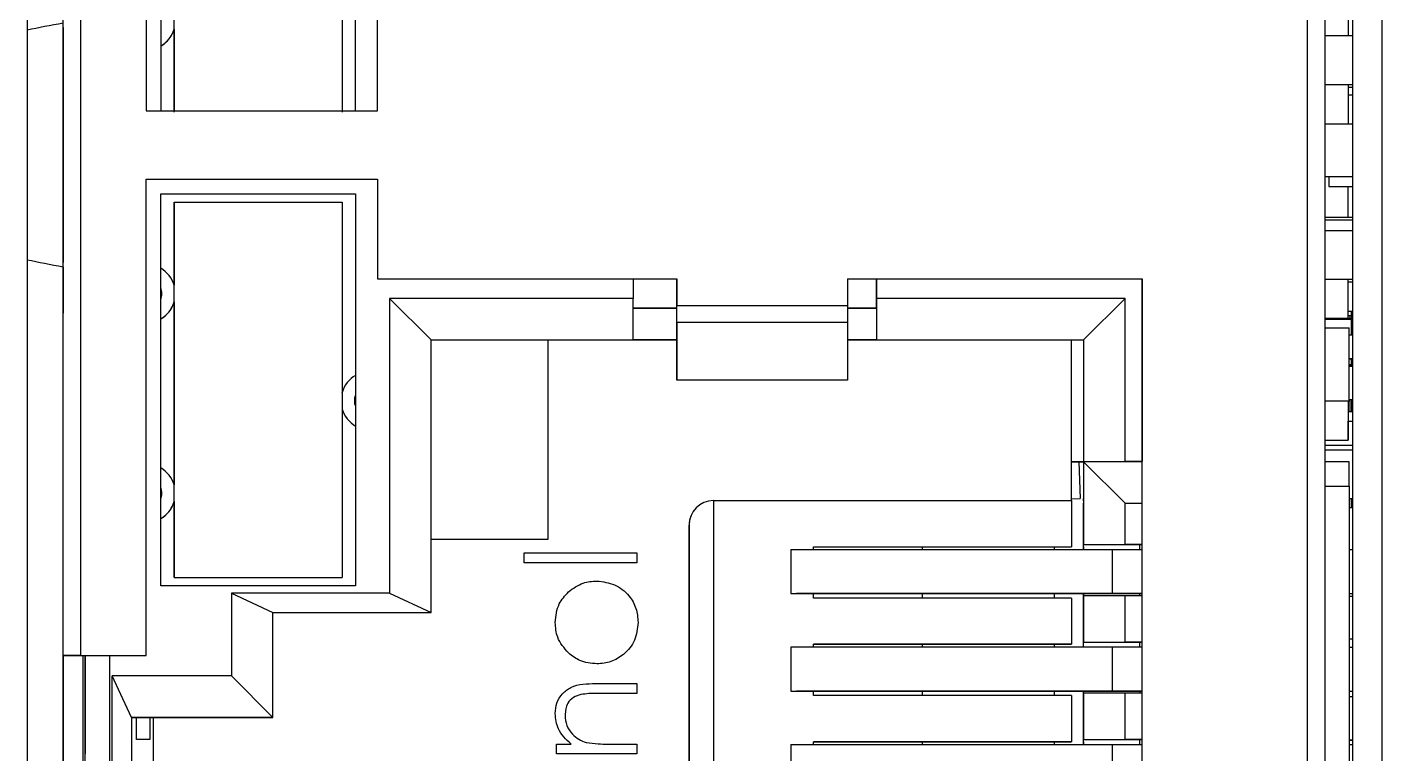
# Model space of a CAD drawing. Header units: millimetres. Extents: x 30 to 188, y 44 to 252.
# Drawn here: x 157.06 to 171.19, y 146.51 to 154.09 of the extents above; entities that cross this region are included whole.
import ezdxf

# ---------------------------------------------------------------- set-up
doc = ezdxf.new("R2010")
doc.units = ezdxf.units.MM

msp = doc.modelspace()

# ---------------------------------------------------------------- linework, layer by layer
at = {"color": 7, "linetype": 'Continuous', "lineweight": 25}
for p, q in [((170.886, 136.535), (170.886, 184.873)), ((170.592, 184.687), (170.592, 136.783)), ((170.414, 136.96), (170.414, 184.509)), ((157.056, 184.156), (157.056, 137.251)), ((171.188, 184.156), (171.188, 137.251)), ((157.434, 147.536), (157.434, 158.186)), ((157.612, 158.186), (157.612, 147.536)), ((158.298, 158.186), (158.298, 153.216)), ((158.45, 157.204), (158.45, 153.216)), ((160.482, 153.216), (160.482, 157.204)), ((160.482, 153.216), (160.482, 155.01)), ((160.711, 153.216), (160.711, 154.258)), ((160.711, 153.216), (160.711, 154.258)), ((157.434, 151.591), (157.434, 154.131)), ((157.434, 154.087), (157.434, 153.179)), ((158.59, 154.069), (158.59, 153.216)), ((158.571, 154.02), (158.571, 154.02)), ((170.592, 154.001), (170.886, 154.001)), ((157.434, 153.526), (157.434, 153.179)), ((157.434, 153.348), (157.434, 153.526)), ((157.434, 153.372), (157.434, 153.511)), ((170.592, 153.493), (170.886, 153.493)), ((170.592, 153.493), (170.886, 153.493)), ((170.836, 153.493), (170.836, 153.081)), ((157.434, 153.348), (157.434, 153.179)), ((170.886, 153.461), (170.836, 153.461)), ((170.836, 153.383), (170.886, 153.383)), ((157.434, 153.111), (157.434, 153.255)), ((158.298, 153.216), (160.711, 153.216)), ((157.434, 153.17), (157.434, 152.996)), ((157.434, 153.17), (157.434, 153.111)), ((170.592, 153.081), (170.886, 153.081)), ((157.434, 152.996), (157.434, 152.768)), ((157.434, 152.768), (157.434, 152.996)), ((157.434, 152.996), (157.434, 152.996)), ((157.434, 152.996), (157.434, 151.634)), ((157.434, 152.768), (157.434, 152.768)), ((157.434, 152.721), (157.434, 152.721)), ((157.434, 152.721), (157.434, 152.396)), ((157.434, 152.721), (157.434, 152.5)), ((157.434, 152.721), (157.434, 152.721)), ((157.434, 152.721), (157.434, 152.003)), ((157.434, 151.982), (157.434, 152.721)), ((157.434, 152.5), (157.434, 152.396)), ((157.434, 152.5), (157.434, 152.5)), ((157.434, 152.003), (157.434, 152.492)), ((157.434, 152.207), (157.434, 152.492)), ((158.298, 152.505), (160.711, 152.505)), ((158.298, 147.536), (158.298, 152.505)), ((158.298, 152.505), (160.711, 152.505)), ((160.711, 152.505), (160.711, 151.464)), ((160.711, 152.505), (160.711, 152.505)), ((160.711, 152.505), (160.711, 151.464)), ((170.592, 152.531), (170.886, 152.531)), ((170.592, 152.531), (170.836, 152.531)), ((170.636, 152.531), (170.636, 152.428)), ((170.836, 152.531), (170.886, 152.531)), ((158.45, 152.353), (160.482, 152.353)), ((158.45, 148.263), (158.45, 152.353)), ((158.45, 152.353), (160.482, 152.353)), ((160.482, 152.353), (160.482, 148.263)), ((160.482, 152.353), (160.482, 150.458)), ((160.482, 152.353), (160.482, 152.353)), ((170.636, 152.428), (170.886, 152.428)), ((170.636, 152.428), (170.836, 152.428)), ((170.836, 152.106), (170.836, 152.428)), ((170.836, 152.428), (170.886, 152.428)), ((157.434, 151.982), (157.434, 152.207)), ((158.59, 152.264), (158.59, 151.399)), ((158.59, 152.264), (158.59, 152.264)), ((158.59, 152.264), (160.343, 152.264)), ((170.886, 152.106), (170.592, 152.106)), ((170.592, 152.081), (170.886, 152.081)), ((170.592, 151.969), (170.886, 151.969)), ((157.434, 151.591), (157.434, 151.108)), ((157.434, 151.108), (157.434, 151.591)), ((157.434, 151.591), (157.434, 151.134)), ((160.711, 151.464), (163.835, 151.464)), ((160.711, 151.464), (160.711, 151.464)), ((160.711, 151.464), (163.378, 151.464)), ((163.378, 151.464), (163.835, 151.464)), ((163.378, 151.464), (163.378, 151.261)), ((163.835, 151.464), (163.835, 151.187)), ((163.835, 151.464), (163.835, 151.464)), ((163.835, 151.21), (163.835, 151.464)), ((165.613, 151.464), (168.687, 151.464)), ((165.613, 151.464), (165.613, 151.187)), ((165.613, 151.464), (165.918, 151.464)), ((165.918, 151.464), (168.687, 151.464)), ((165.918, 151.464), (165.918, 151.261)), ((165.918, 151.159), (165.918, 151.464)), ((168.687, 138.51), (168.687, 151.464)), ((168.687, 151.464), (168.687, 149.559)), ((168.687, 151.464), (168.687, 151.464)), ((170.592, 151.461), (170.886, 151.461)), ((170.592, 151.461), (170.886, 151.461)), ((170.836, 151.056), (170.836, 151.461)), ((170.836, 151.056), (170.836, 151.461)), ((170.836, 151.433), (170.886, 151.433)), ((158.59, 151.224), (158.59, 149.316)), ((163.378, 151.261), (160.838, 151.261)), ((160.838, 151.261), (160.838, 148.187)), ((161.27, 150.829), (160.838, 151.261)), ((163.378, 150.829), (163.378, 151.261)), ((168.509, 151.261), (165.918, 151.261)), ((165.918, 151.261), (165.918, 150.829)), ((168.077, 150.829), (168.509, 151.261)), ((168.509, 149.559), (168.509, 151.261)), ((157.434, 141.05), (157.434, 151.134)), ((158.571, 151.175), (158.571, 151.175)), ((163.835, 151.159), (163.378, 151.159)), ((163.378, 151.159), (163.835, 151.159)), ((163.835, 151.175), (163.835, 151.21)), ((163.835, 151.187), (165.613, 151.187)), ((163.835, 151.01), (163.835, 151.187)), ((163.835, 151.159), (163.835, 151.175)), ((163.835, 150.612), (163.835, 151.159)), ((163.835, 151.159), (163.835, 151.159)), ((165.613, 151.187), (165.613, 151.01)), ((165.918, 151.159), (165.613, 151.159)), ((165.613, 151.159), (165.918, 151.159)), ((165.918, 151.159), (165.918, 150.829)), ((165.918, 151.159), (165.918, 151.159)), ((170.836, 151.128), (170.886, 151.128)), ((170.836, 151.128), (170.886, 151.128)), ((170.836, 151.081), (170.856, 151.081)), ((170.836, 151.081), (170.871, 151.081)), ((170.836, 151.081), (170.871, 151.081)), ((170.856, 151.081), (170.871, 151.081)), ((170.871, 151.081), (170.871, 151.081)), ((170.871, 151.081), (170.886, 151.081)), ((170.886, 151.081), (170.871, 151.081)), ((170.871, 151.081), (170.871, 151.056)), ((163.835, 151.01), (163.835, 150.41)), ((165.613, 151.01), (163.835, 151.01)), ((165.613, 151.01), (165.613, 150.41)), ((170.592, 151.056), (170.871, 151.056)), ((170.592, 150.954), (170.846, 150.954)), ((170.846, 150.192), (170.846, 150.954)), ((170.871, 151.056), (170.871, 151.041)), ((170.886, 151.041), (170.871, 151.041)), ((161.27, 147.984), (161.27, 150.829)), ((161.27, 150.829), (163.378, 150.829)), ((161.27, 150.829), (162.489, 150.829)), ((162.489, 150.829), (163.835, 150.829)), ((162.489, 150.829), (162.489, 148.746)), ((163.835, 150.829), (163.378, 150.829)), ((163.378, 150.829), (163.378, 150.829)), ((165.613, 150.829), (167.95, 150.829)), ((165.918, 150.829), (165.613, 150.829)), ((165.918, 150.829), (165.918, 150.829)), ((165.918, 150.829), (168.077, 150.829)), ((167.95, 150.829), (168.077, 150.829)), ((167.95, 149.152), (167.95, 150.829)), ((168.077, 150.829), (168.077, 149.559)), ((168.077, 150.829), (168.077, 150.829)), ((168.077, 150.829), (168.077, 149.559)), ((170.846, 150.881), (170.886, 150.881)), ((163.835, 150.41), (163.835, 150.612)), ((170.846, 150.631), (170.886, 150.631)), ((170.886, 150.631), (170.846, 150.631)), ((170.871, 150.556), (170.846, 150.556)), ((170.846, 150.556), (170.871, 150.556)), ((170.871, 150.556), (170.871, 150.571)), ((170.886, 150.571), (170.871, 150.571)), ((170.871, 150.556), (170.871, 150.556)), ((170.871, 150.556), (170.871, 150.556)), ((165.613, 150.41), (163.835, 150.41)), ((160.362, 150.33), (160.362, 150.33)), ((160.482, 150.257), (160.482, 150.13)), ((170.592, 150.192), (170.846, 150.192)), ((170.592, 150.192), (170.846, 150.192)), ((170.836, 150.192), (170.836, 149.781)), ((170.846, 150.206), (170.886, 150.206)), ((170.846, 150.192), (170.846, 150.192)), ((170.871, 150.206), (170.871, 150.081)), ((170.836, 150.081), (170.886, 150.081)), ((170.836, 149.781), (170.836, 149.981)), ((170.836, 149.981), (170.886, 149.981)), ((170.836, 149.981), (170.836, 149.981)), ((160.482, 149.93), (160.482, 148.263)), ((160.482, 149.93), (160.482, 149.93)), ((170.592, 149.781), (170.836, 149.781)), ((170.592, 149.731), (170.886, 149.731)), ((170.592, 149.731), (170.886, 149.731)), ((170.592, 149.683), (170.886, 149.683)), ((167.95, 149.558), (168.077, 149.558)), ((168.077, 149.558), (167.95, 149.558)), ((167.95, 149.152), (167.95, 149.558)), ((168.077, 149.559), (168.687, 149.559)), ((168.077, 149.559), (168.077, 149.559)), ((168.077, 149.559), (168.509, 149.559)), ((168.077, 149.559), (168.077, 149.558)), ((168.077, 149.558), (168.077, 149.558)), ((168.077, 149.557), (168.077, 149.558)), ((168.077, 149.558), (168.077, 149.15)), ((168.077, 149.557), (168.509, 149.125)), ((168.077, 149.557), (168.077, 148.694)), ((168.687, 149.557), (168.077, 149.557)), ((168.687, 149.559), (168.509, 149.559)), ((168.621, 149.559), (168.621, 149.557)), ((168.687, 149.559), (168.621, 149.559)), ((168.687, 149.559), (168.621, 149.559)), ((168.687, 149.125), (168.687, 149.559)), ((170.846, 149.557), (170.592, 149.557)), ((170.846, 149.303), (170.846, 149.557)), ((170.846, 149.303), (170.846, 140.415)), ((158.59, 149.142), (158.59, 148.352)), ((164.216, 149.152), (164.216, 140.567)), ((164.216, 149.152), (167.95, 149.152)), ((167.95, 149.171), (168.041, 149.174)), ((167.95, 149.17), (168.041, 149.174)), ((167.95, 149.152), (167.95, 148.67)), ((168.041, 149.174), (168.041, 149.174)), ((168.077, 149.175), (168.077, 149.125)), ((168.077, 149.15), (168.077, 149.175)), ((168.077, 149.15), (168.077, 149.15)), ((168.077, 148.642), (168.077, 149.125)), ((168.509, 148.694), (168.509, 149.125)), ((168.509, 149.125), (168.687, 149.125)), ((168.687, 148.694), (168.687, 149.125)), ((170.846, 149.175), (170.886, 149.175)), ((170.846, 149.175), (170.886, 149.175)), ((158.571, 149.092), (158.571, 149.092)), ((163.989, 149.012), (163.989, 149.012)), ((170.846, 149.081), (170.886, 149.081)), ((163.962, 140.821), (163.962, 148.898)), ((163.962, 148.898), (163.962, 148.898)), ((163.962, 148.898), (163.962, 140.821)), ((162.489, 148.746), (161.27, 148.746)), ((162.489, 148.746), (161.27, 148.746)), ((162.489, 148.746), (162.489, 148.746)), ((168.077, 148.694), (168.664, 148.694)), ((168.077, 148.694), (168.077, 148.694)), ((168.077, 148.694), (168.509, 148.694)), ((168.077, 148.642), (168.077, 148.694)), ((168.687, 148.694), (168.509, 148.694)), ((168.664, 148.694), (168.687, 148.694)), ((168.687, 148.161), (168.687, 148.694)), ((162.243, 148.505), (162.243, 148.607)), ((162.243, 148.607), (163.415, 148.607)), ((163.415, 148.607), (163.415, 148.505)), ((165.023, 148.642), (165.023, 148.185)), ((165.023, 148.642), (168.378, 148.642)), ((165.258, 148.67), (167.95, 148.67)), ((165.258, 148.642), (165.258, 148.67)), ((165.258, 148.67), (167.95, 148.67)), ((166.397, 148.642), (166.397, 148.67)), ((167.775, 148.642), (167.775, 148.67)), ((167.95, 148.67), (167.95, 148.67)), ((168.077, 148.669), (168.077, 148.669)), ((168.077, 148.669), (168.077, 148.642)), ((168.077, 148.642), (168.077, 148.669)), ((168.378, 148.185), (168.378, 148.642)), ((168.378, 148.642), (168.691, 148.642)), ((170.846, 148.642), (170.886, 148.642)), ((163.415, 148.505), (162.243, 148.505)), ((160.482, 148.263), (158.45, 148.263)), ((158.59, 148.352), (158.59, 148.352)), ((158.59, 148.352), (160.343, 148.352)), ((158.59, 148.352), (160.343, 148.352)), ((160.343, 148.352), (160.343, 148.352)), ((160.838, 148.187), (159.187, 148.187)), ((159.187, 148.187), (159.187, 147.324)), ((159.187, 148.187), (159.619, 147.984)), ((160.838, 148.187), (161.27, 147.984)), ((165.023, 148.185), (165.258, 148.185)), ((165.023, 148.185), (168.378, 148.185)), ((168.687, 148.185), (165.081, 148.185)), ((165.258, 148.136), (165.258, 148.185)), ((167.95, 148.136), (165.258, 148.136)), ((166.397, 148.136), (166.397, 148.185)), ((167.775, 148.136), (167.775, 148.185)), ((167.95, 148.136), (167.95, 147.654)), ((168.077, 148.185), (168.077, 148.135)), ((168.077, 148.135), (168.077, 148.185)), ((168.077, 148.161), (168.077, 148.185)), ((168.077, 147.624), (168.077, 148.185)), ((168.077, 148.161), (168.077, 147.678)), ((168.509, 148.161), (168.077, 148.161)), ((168.077, 148.161), (168.077, 148.161)), ((168.077, 148.135), (168.077, 148.135)), ((168.378, 148.185), (168.687, 148.185)), ((168.509, 147.678), (168.509, 148.161)), ((168.687, 148.161), (168.509, 148.161)), ((168.687, 147.678), (168.687, 148.161)), ((170.846, 148.185), (170.886, 148.185)), ((170.846, 148.185), (170.886, 148.185)), ((170.846, 148.156), (170.886, 148.156)), ((159.619, 146.892), (159.619, 147.984)), ((159.619, 147.984), (161.27, 147.984)), ((159.619, 147.984), (161.27, 147.984)), ((162.604, 148.068), (162.604, 148.068)), ((163.388, 147.688), (163.388, 147.688)), ((170.886, 147.706), (170.846, 147.706)), ((165.023, 147.624), (165.023, 147.164)), ((168.378, 147.624), (165.023, 147.624)), ((165.258, 147.654), (167.95, 147.654)), ((165.258, 147.624), (165.258, 147.654)), ((167.95, 147.654), (165.258, 147.654)), ((166.397, 147.624), (166.397, 147.654)), ((167.775, 147.624), (167.775, 147.654)), ((167.95, 147.654), (167.95, 147.654)), ((168.077, 147.678), (168.664, 147.678)), ((168.077, 147.678), (168.077, 147.678)), ((168.077, 147.678), (168.509, 147.678)), ((168.077, 147.624), (168.077, 147.678)), ((168.378, 147.164), (168.378, 147.624)), ((168.687, 147.624), (168.378, 147.624)), ((168.687, 147.678), (168.509, 147.678)), ((168.664, 147.678), (168.687, 147.678)), ((168.687, 147.145), (168.687, 147.678)), ((170.846, 147.624), (170.886, 147.624)), ((157.612, 147.536), (157.434, 147.536)), ((157.434, 147.536), (157.638, 147.536)), ((157.434, 147.536), (157.434, 142.438)), ((157.612, 147.536), (158.298, 147.536)), ((157.638, 147.536), (157.917, 147.536)), ((157.638, 147.536), (157.638, 142.438)), ((157.663, 142.438), (157.663, 147.536)), ((157.663, 146.663), (157.663, 147.536)), ((157.663, 147.536), (157.663, 146.663)), ((157.663, 147.536), (157.663, 146.511)), ((157.917, 147.536), (158.298, 147.536)), ((157.917, 147.536), (157.917, 142.438)), ((158.298, 147.536), (158.298, 147.536)), ((157.942, 142.438), (157.942, 147.324)), ((158.146, 146.892), (157.942, 147.324)), ((159.187, 147.324), (157.942, 147.324)), ((159.619, 146.892), (159.187, 147.324)), ((162.988, 147.244), (163.415, 147.244)), ((163.415, 147.142), (163.022, 147.142)), ((163.415, 147.244), (163.415, 147.142)), ((165.023, 147.164), (165.258, 147.164)), ((165.023, 147.164), (168.378, 147.164)), ((168.687, 147.164), (165.081, 147.164)), ((165.258, 147.12), (165.258, 147.164)), ((167.95, 147.12), (165.258, 147.12)), ((166.397, 147.12), (166.397, 147.164)), ((167.775, 147.12), (167.775, 147.164)), ((167.95, 147.12), (167.95, 146.638)), ((168.077, 147.145), (168.077, 147.164)), ((168.077, 146.61), (168.077, 147.164)), ((168.077, 147.145), (168.077, 146.662)), ((168.509, 147.145), (168.077, 147.145)), ((168.077, 147.145), (168.077, 147.145)), ((168.378, 147.164), (168.687, 147.164)), ((168.509, 146.662), (168.509, 147.145)), ((168.687, 147.145), (168.509, 147.145)), ((168.687, 146.662), (168.687, 147.145)), ((170.846, 147.164), (170.886, 147.164)), ((170.846, 147.164), (170.886, 147.164)), ((162.597, 147.074), (162.597, 147.074)), ((170.886, 147.106), (170.846, 147.106)), ((158.146, 146.892), (158.146, 142.828)), ((158.146, 146.892), (159.619, 146.892)), ((158.196, 146.892), (158.146, 146.892)), ((158.196, 146.663), (158.196, 146.892)), ((159.619, 146.892), (158.196, 146.892)), ((158.338, 146.892), (158.338, 146.663)), ((158.374, 142.828), (158.374, 146.892)), ((157.663, 146.663), (157.663, 146.663)), ((158.338, 146.663), (158.196, 146.663)), ((162.58, 146.512), (162.58, 146.614)), ((162.58, 146.614), (162.73, 146.614)), ((163.113, 146.614), (163.415, 146.614)), ((163.415, 146.614), (163.415, 146.512)), ((165.023, 146.61), (165.023, 146.153)), ((165.023, 146.61), (168.378, 146.61)), ((165.258, 146.638), (167.95, 146.638)), ((165.258, 146.61), (165.258, 146.638)), ((167.95, 146.638), (165.258, 146.638)), ((166.397, 146.61), (166.397, 146.638)), ((167.775, 146.61), (167.775, 146.638)), ((167.95, 146.638), (167.95, 146.638)), ((168.077, 146.662), (168.509, 146.662)), ((168.077, 146.662), (168.664, 146.662)), ((168.077, 146.662), (168.077, 146.662)), ((168.077, 146.61), (168.077, 146.662)), ((168.077, 146.637), (168.077, 146.637)), ((168.077, 146.637), (168.077, 146.61)), ((168.077, 146.61), (168.077, 146.637)), ((168.378, 146.153), (168.378, 146.61)), ((168.378, 146.61), (168.691, 146.61)), ((168.687, 146.662), (168.509, 146.662)), ((168.664, 146.662), (168.687, 146.662)), ((168.687, 146.129), (168.687, 146.662)), ((170.846, 146.656), (170.886, 146.656)), ((170.886, 146.656), (170.846, 146.656)), ((170.846, 146.61), (170.886, 146.61)), ((163.415, 146.512), (162.58, 146.512))]:
    msp.add_line(p, q, dxfattribs=at)
at = {"color": 8, "linetype": 'Continuous', "lineweight": 25}
for p, q in [((170.836, 154.512), (170.836, 154.001)), ((170.856, 151.056), (170.856, 151.081)), ((170.871, 151.081), (170.871, 151.128)), ((170.871, 151.041), (170.592, 151.041)), ((170.871, 150.881), (170.871, 151.041)), ((170.846, 150.571), (170.871, 150.571)), ((170.871, 150.571), (170.871, 150.631)), ((170.856, 150.081), (170.856, 150.206)), ((168.027, 149.558), (168.041, 149.174)), ((170.592, 149.303), (170.846, 149.303)), ((170.871, 149.081), (170.871, 149.175)), ((168.664, 148.642), (168.664, 148.694)), ((168.664, 148.161), (168.664, 148.185)), ((168.664, 147.624), (168.664, 147.678)), ((168.664, 147.145), (168.664, 147.164)), ((168.664, 146.61), (168.664, 146.662))]:
    msp.add_line(p, q, dxfattribs=at)
at = {"color": 7, "linetype": 'Continuous', "lineweight": 25, "flags": 128}
for points in [[(158.59, 153.204), (158.59, 153.538), (158.59, 153.946), (158.59, 154.409), (158.59, 154.906), (158.59, 155.414), (158.59, 155.91), (158.59, 156.373), (158.59, 156.781), (158.59, 157.115)], [(160.343, 157.115), (160.343, 156.781), (160.343, 156.373), (160.343, 155.91), (160.343, 155.414), (160.343, 154.906), (160.343, 154.409), (160.343, 153.946), (160.343, 153.538), (160.343, 153.204)], [(157.434, 153.92), (157.434, 153.884), (157.434, 153.815), (157.434, 153.716), (157.434, 153.59), (157.434, 153.441), (157.434, 153.274), (157.434, 153.095), (157.434, 152.91)], [(157.434, 151.634), (157.434, 151.672), (157.434, 151.883), (157.434, 152.174), (157.434, 152.518), (157.434, 152.879), (157.434, 153.221), (157.434, 153.511)], [(157.434, 153.255), (157.434, 153.356), (157.434, 153.41), (157.434, 153.412), (157.434, 153.362), (157.434, 153.265), (157.434, 153.179)], [(157.434, 152.996), (157.434, 152.799), (157.434, 152.489), (157.434, 152.203), (157.434, 151.973), (157.434, 151.826), (157.434, 151.779), (157.434, 151.838), (157.434, 151.995), (157.434, 152.232), (157.434, 152.523), (157.434, 152.833), (157.434, 153.127), (157.434, 153.372), (157.434, 153.372)], [(157.434, 152.996), (157.434, 152.901), (157.434, 152.54), (157.434, 152.195), (157.434, 151.899), (157.434, 151.682), (157.434, 151.634)], [(157.434, 152.837), (157.434, 152.652), (157.434, 152.473), (157.434, 152.306), (157.434, 152.157), (157.434, 152.031), (157.434, 151.932), (157.434, 151.863), (157.434, 151.827)], [(158.59, 148.352), (158.59, 148.687), (158.59, 149.095), (158.59, 149.558), (158.59, 150.054), (158.59, 150.562), (158.59, 151.059), (158.59, 151.521), (158.59, 151.929), (158.59, 152.264)], [(160.343, 152.264), (160.343, 151.929), (160.343, 151.521), (160.343, 151.059), (160.343, 150.562), (160.343, 150.054), (160.343, 149.558), (160.343, 149.095), (160.343, 148.687), (160.343, 148.352)], [(157.434, 151.591), (157.434, 151.567), (157.434, 151.563), (157.434, 151.591)], [(160.343, 150.281), (160.352, 150.308), (160.362, 150.33)]]:
    msp.add_lwpolyline(points, dxfattribs=at)
at = {"color": 7, "linetype": 'Continuous', "lineweight": 25}
for centre, radius, start, end in [((158.298, 154.156), 0.305, 300, 343.4022), ((158.298, 154.156), 0.305, 300, 333.4349), ((158.298, 151.311), 0.305, 16.5978, 60), ((158.298, 151.311), 0.165, 337.3801, 22.6199), ((158.298, 151.311), 0.305, 300, 343.4022), ((158.298, 151.311), 0.305, 300, 333.4349), ((170.871, 151.041), 0.015, 0, 90), ((170.871, 150.571), 0.015, 270, 0), ((170.871, 150.571), 0.015, 270, 0), ((160.635, 150.194), 0.305, 120, 163.4022), ((160.635, 150.194), 0.165, 157.3801, 202.6199), ((160.635, 150.194), 0.305, 196.5978, 240), ((160.635, 150.194), 0.305, 196.5978, 240), ((158.298, 149.229), 0.305, 16.5978, 60), ((158.298, 149.229), 0.165, 337.3801, 22.6199), ((158.298, 149.229), 0.305, 300, 343.4022), ((164.216, 148.898), 0.254, 90, 180), ((158.298, 149.229), 0.305, 300, 333.4349), ((164.216, 148.898), 0.254, 153.4349, 180)]:
    msp.add_arc(centre, radius, start, end, dxfattribs=at)
for centre, start_param, end_param in [((168.238, 153.471), 2.615019, 2.67874), ((168.238, 152.251), 3.604445, 3.668166)]:
    msp.add_ellipse(centre, major_axis=(12.497, 0), ratio=0.105104, start_param=start_param, end_param=end_param, dxfattribs=at)
for points, knots in [([(158.59, 154.069), (158.59, 154.07), (158.59, 154.071), (158.59, 154.081), (158.59, 154.108), (158.59, 154.156), (158.59, 154.205), (158.59, 154.232), (158.59, 154.242), (158.59, 154.243), (158.59, 154.243)], [0, 0, 0, 0, 0.0629761, 0.1259988, 0.2513018, 0.5004545, 0.7492982, 0.8742136, 0.93724, 1, 1, 1, 1]), ([(158.59, 151.224), (158.59, 151.225), (158.59, 151.226), (158.59, 151.236), (158.59, 151.263), (158.59, 151.312), (158.59, 151.36), (158.59, 151.387), (158.59, 151.397), (158.59, 151.398), (158.59, 151.399)], [0, 0, 0, 0, 0.062976, 0.125999, 0.251302, 0.500454, 0.749298, 0.874214, 0.93724, 1, 1, 1, 1]), ([(160.482, 150.458), (160.482, 150.457), (160.482, 150.455), (160.482, 150.44), (160.482, 150.419), (160.482, 150.384), (160.482, 150.329), (160.482, 150.283), (160.482, 150.257)], [0, 0, 0, 0, 0.123782, 0.248626, 0.371967, 0.499146, 0.720614, 1, 1, 1, 1]), ([(160.482, 150.13), (160.482, 150.105), (160.482, 150.059), (160.482, 150.004), (160.482, 149.969), (160.482, 149.948), (160.482, 149.932), (160.482, 149.931), (160.482, 149.93)], [0, 0, 0, 0, 0.277593, 0.500757, 0.625143, 0.751259, 0.874808, 1, 1, 1, 1]), ([(158.59, 149.142), (158.59, 149.142), (158.59, 149.143), (158.59, 149.153), (158.59, 149.18), (158.59, 149.229), (158.59, 149.277), (158.59, 149.304), (158.59, 149.314), (158.59, 149.315), (158.59, 149.316)], [0, 0, 0, 0, 0.062976, 0.125999, 0.251302, 0.500454, 0.749298, 0.874214, 0.93724, 1, 1, 1, 1]), ([(162.703, 148.2), (162.752, 148.237), (162.841, 148.303), (162.951, 148.311), (163, 148.314)], [0, 0, 0, 0, 0.559216, 1, 1, 1, 1]), ([(163, 148.314), (163.063, 148.306), (163.19, 148.291), (163.333, 148.175), (163.418, 148.032), (163.426, 147.932), (163.43, 147.882)], [0, 0, 0, 0, 0.279521, 0.559381, 0.779507, 1, 1, 1, 1]), ([(162.565, 147.882), (162.572, 147.95), (162.585, 148.071), (162.667, 148.16), (162.703, 148.2)], [0, 0, 0, 0, 0.559182, 1, 1, 1, 1]), ([(162.703, 147.564), (162.659, 147.616), (162.579, 147.708), (162.569, 147.829), (162.565, 147.882)], [0, 0, 0, 0, 0.55888, 1, 1, 1, 1]), ([(162.703, 147.564), (162.659, 147.616), (162.579, 147.708), (162.569, 147.829), (162.565, 147.882)], [0, 0, 0, 0, 0.55888, 1, 1, 1, 1]), ([(163.43, 147.882), (163.423, 147.818), (163.41, 147.69), (163.292, 147.55), (163.15, 147.463), (163.05, 147.454), (163, 147.45)], [0, 0, 0, 0, 0.279776, 0.559179, 0.779592, 1, 1, 1, 1]), ([(163, 147.45), (162.938, 147.456), (162.828, 147.466), (162.742, 147.534), (162.703, 147.564)], [0, 0, 0, 0, 0.559285, 1, 1, 1, 1]), ([(163, 147.45), (162.938, 147.456), (162.828, 147.466), (162.742, 147.534), (162.703, 147.564)], [0, 0, 0, 0, 0.559285, 1, 1, 1, 1]), ([(162.565, 146.932), (162.568, 146.969), (162.575, 147.044), (162.635, 147.143), (162.769, 147.242), (162.898, 147.244), (162.988, 147.244)], [0, 0, 0, 0, 0.187021, 0.37389, 0.56061, 1, 1, 1, 1]), ([(162.832, 147.13), (162.806, 147.121), (162.752, 147.105), (162.679, 147.031), (162.672, 146.958), (162.668, 146.914)], [0, 0, 0, 0, 0.281192, 0.561331, 1, 1, 1, 1]), ([(163.022, 147.142), (162.986, 147.142), (162.923, 147.142), (162.86, 147.134), (162.832, 147.13)], [0, 0, 0, 0, 0.560255, 1, 1, 1, 1]), ([(163.022, 147.142), (162.986, 147.142), (162.923, 147.142), (162.86, 147.134), (162.832, 147.13)], [0, 0, 0, 0, 0.560255, 1, 1, 1, 1]), ([(162.73, 146.614), (162.678, 146.663), (162.584, 146.75), (162.571, 146.876), (162.565, 146.932)], [0, 0, 0, 0, 0.559141, 1, 1, 1, 1]), ([(162.668, 146.914), (162.671, 146.878), (162.679, 146.806), (162.738, 146.721), (162.808, 146.659), (162.862, 146.64), (162.889, 146.63)], [0, 0, 0, 0, 0.279553, 0.559373, 0.779703, 1, 1, 1, 1]), ([(162.889, 146.63), (162.931, 146.624), (163.005, 146.614), (163.08, 146.614), (163.113, 146.614)], [0, 0, 0, 0, 0.559658, 1, 1, 1, 1])]:
    msp.add_open_spline(points, degree=3, knots=knots, dxfattribs=at)

doc.saveas('drawing.dxf')
